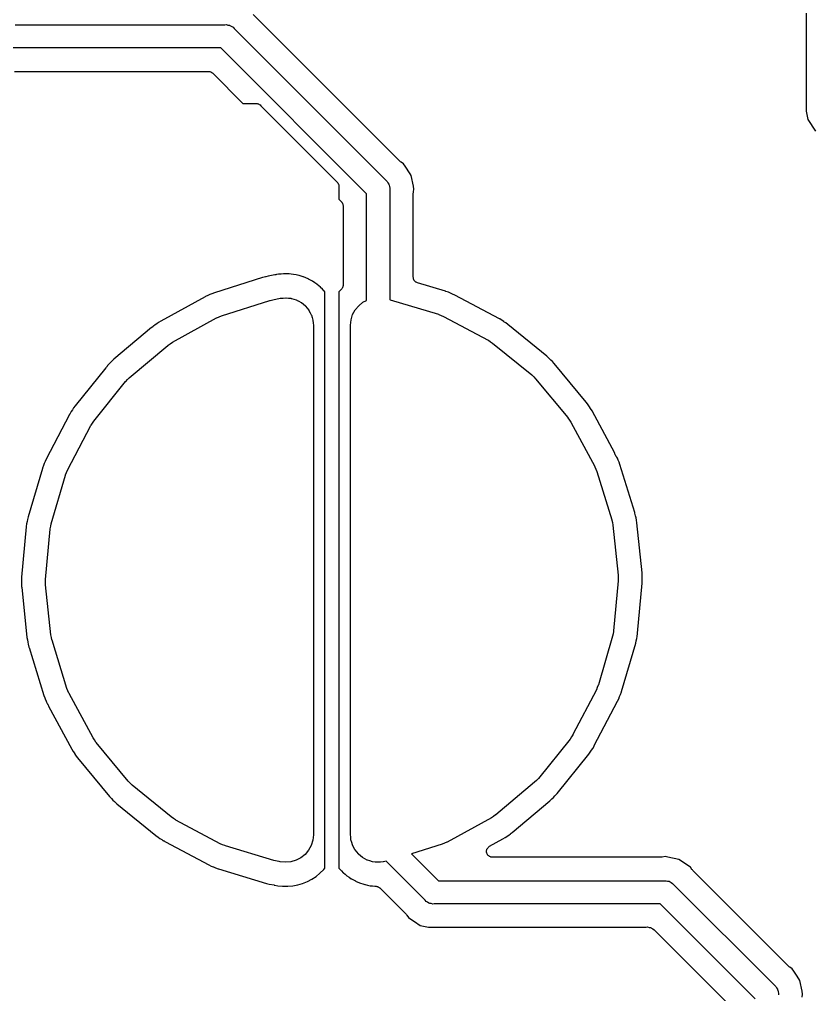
# Model space of a CAD drawing. Extents: x 40 to 174, y -137 to -40.
# Drawn here: x 84.85 to 101.94, y -116.11 to -95.04 of the extents above; entities that cross this region are included whole.
import ezdxf

# ---------------------------------------------------------------- set-up
doc = ezdxf.new("R2010")
doc.units = 0
doc.header["$MEASUREMENT"] = 0
doc.layers.add('BLACK', color=7, linetype='CONTINUOUS')

msp = doc.modelspace()

# ---------------------------------------------------------------- linework, layer by layer
at = {"layer": 'BLACK', "linetype": 'CONTINUOUS'}
for p, q in [((101.85, -94.0631), (101.85, -97.0149)), ((93.0744, -98.1024), (89.8976, -94.9256)), ((84.754, -95.15), (89.2891, -95.15)), ((89.2891, -95.15), (89.3221, -95.1471)), ((89.3221, -95.1471), (89.3542, -95.1557)), ((89.3542, -95.1557), (89.3868, -95.1615)), ((89.3868, -95.1615), (89.3965, -95.167)), ((89.3965, -95.167), (89.4073, -95.1699)), ((89.4073, -95.1699), (89.4344, -95.1889)), ((89.4344, -95.1889), (89.4632, -95.2055)), ((89.4632, -95.2055), (89.4845, -95.2309)), ((89.4845, -95.2309), (92.7691, -98.5155)), ((89.1964, -95.65), (84.6613, -95.65)), ((92.35, -98.8036), (89.1964, -95.65)), ((84.7376, -96.158), (88.9334, -96.158)), ((88.9334, -96.158), (88.9389, -96.159)), ((88.9389, -96.159), (88.9445, -96.1585)), ((88.9445, -96.1585), (88.9605, -96.1628)), ((88.9605, -96.1628), (88.9769, -96.1657)), ((88.9769, -96.1657), (88.9817, -96.1685)), ((88.9817, -96.1685), (88.9871, -96.1699)), ((88.9871, -96.1699), (89.0007, -96.1794)), ((89.0007, -96.1794), (89.0151, -96.1877)), ((89.0151, -96.1877), (89.0186, -96.192)), ((89.0186, -96.192), (89.0232, -96.1952)), ((89.0232, -96.1952), (89.678, -96.85)), ((89.678, -96.85), (89.9435, -96.85)), ((89.9435, -96.85), (89.9633, -96.8483)), ((89.9633, -96.8483), (89.9825, -96.8534)), ((89.9825, -96.8534), (90.0021, -96.8569)), ((90.0021, -96.8569), (90.0079, -96.8602)), ((90.0079, -96.8602), (90.0144, -96.862)), ((90.0144, -96.862), (90.0307, -96.8734)), ((90.0307, -96.8734), (90.0479, -96.8833)), ((90.0479, -96.8833), (90.0607, -96.8986)), ((90.0607, -96.8986), (91.7014, -98.5393)), ((101.85, -97.0149), (101.886, -97.1958)), ((101.886, -97.1958), (102.054, -97.4465)), ((93.0846, -98.1095), (93.0744, -98.1024)), ((93.0936, -98.1182), (93.0846, -98.1095)), ((93.1465, -98.1535), (93.0936, -98.1182)), ((93.1818, -98.2064), (93.1465, -98.1535)), ((93.2899, -98.3682), (93.1818, -98.2064)), ((93.1818, -98.2064), (93.1818, -98.2064)), ((93.314, -98.4042), (93.2899, -98.3682)), ((93.2899, -98.3682), (93.2899, -98.3682)), ((91.7014, -98.5393), (91.7167, -98.5521)), ((91.7167, -98.5521), (91.7266, -98.5693)), ((91.7266, -98.5693), (91.738, -98.5856)), ((91.738, -98.5856), (91.7398, -98.5921)), ((91.7398, -98.5921), (91.7431, -98.5979)), ((91.7431, -98.5979), (91.7466, -98.6175)), ((92.7691, -98.5155), (92.7945, -98.5368)), ((92.7945, -98.5368), (92.811, -98.5655)), ((92.811, -98.5655), (92.8301, -98.5927)), ((92.8301, -98.5927), (92.833, -98.6035)), ((92.833, -98.6035), (92.8385, -98.6132)), ((93.3604, -98.6376), (93.314, -98.4042)), ((91.7466, -98.6175), (91.7517, -98.6367)), ((91.7517, -98.6367), (91.75, -98.6565)), ((91.75, -98.6565), (91.75, -98.922)), ((92.35, -101.107), (92.35, -98.8036)), ((92.8385, -98.6132), (92.8443, -98.6458)), ((92.8443, -98.6458), (92.8529, -98.6779)), ((92.8529, -98.6779), (92.85, -98.7109)), ((92.85, -98.7109), (92.85, -101.09)), ((93.358, -98.7872), (93.3602, -98.7749)), ((93.358, -100.605), (93.358, -98.7872)), ((93.3602, -98.7749), (93.3604, -98.7624)), ((93.3728, -98.7), (93.3604, -98.6376)), ((93.3604, -98.6376), (93.3604, -98.6376)), ((93.3604, -98.7624), (93.3728, -98.7)), ((91.75, -98.922), (91.8048, -98.9768)), ((91.8048, -98.9768), (91.808, -98.9814)), ((91.808, -98.9814), (91.8123, -98.9849)), ((91.8123, -98.9849), (91.8206, -98.9993)), ((91.8206, -98.9993), (91.8301, -99.0129)), ((91.8301, -99.0129), (91.8315, -99.0183)), ((91.8315, -99.0183), (91.8343, -99.0231)), ((91.8343, -99.0231), (91.8372, -99.0395)), ((91.8372, -99.0395), (91.8415, -99.0555)), ((91.8415, -99.0555), (91.841, -99.0611)), ((91.841, -99.0611), (91.842, -99.0666)), ((91.842, -99.0666), (91.842, -100.775)), ((90.0982, -100.614), (89.0614, -100.943)), ((90.1022, -100.613), (90.0982, -100.614)), ((90.1067, -100.612), (90.1022, -100.613)), ((90.1654, -100.597), (90.1067, -100.612)), ((90.1655, -100.597), (90.1654, -100.597)), ((90.1682, -100.596), (90.1655, -100.597)), ((90.1684, -100.596), (90.1682, -100.596)), ((90.1687, -100.596), (90.1684, -100.596)), ((90.2236, -100.582), (90.1687, -100.596)), ((90.366, -100.554), (90.2236, -100.582)), ((90.3689, -100.555), (90.366, -100.554)), ((90.3799, -100.553), (90.3689, -100.555)), ((90.3911, -100.552), (90.3799, -100.553)), ((90.3914, -100.552), (90.3911, -100.552)), ((90.4017, -100.548), (90.3914, -100.552)), ((90.4122, -100.546), (90.4017, -100.548)), ((90.4125, -100.546), (90.4122, -100.546)), ((90.4122, -100.546), (90.4122, -100.546)), ((90.4126, -100.546), (90.4125, -100.546)), ((90.4459, -100.542), (90.4126, -100.546)), ((90.4461, -100.542), (90.4459, -100.542)), ((90.4462, -100.542), (90.4461, -100.542)), ((90.4523, -100.541), (90.4462, -100.542)), ((90.5026, -100.537), (90.4523, -100.541)), ((90.503, -100.537), (90.5026, -100.537)), ((90.5035, -100.537), (90.503, -100.537)), ((90.5508, -100.532), (90.5035, -100.537)), ((90.5521, -100.532), (90.5508, -100.532)), ((90.5536, -100.532), (90.5521, -100.532)), ((90.5554, -100.532), (90.5536, -100.532)), ((90.6115, -100.533), (90.5554, -100.532)), ((90.612, -100.533), (90.6115, -100.533)), ((90.6125, -100.533), (90.612, -100.533)), ((90.6689, -100.533), (90.6125, -100.533)), ((90.6706, -100.533), (90.6689, -100.533)), ((90.6722, -100.534), (90.6706, -100.533)), ((90.6734, -100.534), (90.6722, -100.534)), ((90.7206, -100.539), (90.6734, -100.534)), ((90.7211, -100.539), (90.7206, -100.539)), ((90.7216, -100.539), (90.7211, -100.539)), ((90.7689, -100.544), (90.7216, -100.539)), ((90.7701, -100.544), (90.7689, -100.544)), ((90.7716, -100.544), (90.7701, -100.544)), ((90.7734, -100.544), (90.7716, -100.544)), ((90.8287, -100.556), (90.7734, -100.544)), ((90.8292, -100.556), (90.8287, -100.556)), ((90.8296, -100.556), (90.8292, -100.556)), ((90.8845, -100.568), (90.8296, -100.556)), ((90.8863, -100.568), (90.8845, -100.568)), ((90.8877, -100.569), (90.8863, -100.568)), ((90.8889, -100.569), (90.8877, -100.569)), ((90.9341, -100.584), (90.8889, -100.569)), ((90.9346, -100.584), (90.9341, -100.584)), ((90.9351, -100.584), (90.9346, -100.584)), ((90.9805, -100.598), (90.9351, -100.584)), ((90.9816, -100.598), (90.9805, -100.598)), ((90.9832, -100.599), (90.9816, -100.598)), ((90.9849, -100.599), (90.9832, -100.599)), ((91.0366, -100.621), (90.9849, -100.599)), ((91.0371, -100.622), (91.0366, -100.621)), ((91.0375, -100.622), (91.0371, -100.622)), ((91.0893, -100.644), (91.0375, -100.622)), ((91.0909, -100.644), (91.0893, -100.644)), ((91.0922, -100.645), (91.0909, -100.644)), ((91.0933, -100.646), (91.0922, -100.645)), ((91.135, -100.669), (91.0933, -100.646)), ((91.1355, -100.669), (91.135, -100.669)), ((91.1359, -100.669), (91.1355, -100.669)), ((91.1776, -100.692), (91.1359, -100.669)), ((91.1785, -100.692), (91.1776, -100.692)), ((91.1799, -100.693), (91.1785, -100.692)), ((91.1816, -100.694), (91.1799, -100.693)), ((91.2279, -100.726), (91.1816, -100.694)), ((93.3605, -100.619), (93.358, -100.605)), ((93.3614, -100.634), (93.3605, -100.619)), ((93.3643, -100.641), (93.3614, -100.634)), ((93.3657, -100.648), (93.3643, -100.641)), ((93.373, -100.661), (93.3657, -100.648)), ((93.3787, -100.674), (93.373, -100.661)), ((93.3839, -100.68), (93.3787, -100.674)), ((93.3877, -100.686), (93.3839, -100.68)), ((93.3989, -100.696), (93.3877, -100.686)), ((93.4089, -100.706), (93.3989, -100.696)), ((93.4157, -100.71), (93.4089, -100.706)), ((93.4215, -100.715), (93.4157, -100.71)), ((93.4352, -100.72), (93.4215, -100.715)), ((91.2284, -100.726), (91.2279, -100.726)), ((91.2287, -100.726), (91.2284, -100.726)), ((91.2755, -100.758), (91.2287, -100.726)), ((91.277, -100.759), (91.2755, -100.758)), ((91.278, -100.76), (91.277, -100.759)), ((91.279, -100.761), (91.278, -100.76)), ((91.3153, -100.791), (91.279, -100.761)), ((91.3157, -100.792), (91.3153, -100.791)), ((91.316, -100.792), (91.3157, -100.792)), ((91.3527, -100.822), (91.316, -100.792)), ((91.3535, -100.823), (91.3527, -100.822)), ((91.3546, -100.824), (91.3535, -100.823)), ((91.3561, -100.825), (91.3546, -100.824)), ((91.3953, -100.865), (91.3561, -100.825)), ((91.3957, -100.865), (91.3953, -100.865)), ((91.396, -100.866), (91.3957, -100.865)), ((91.4359, -100.906), (91.396, -100.866)), ((91.4372, -100.908), (91.4359, -100.906)), ((91.438, -100.909), (91.4372, -100.908)), ((91.4388, -100.91), (91.438, -100.909)), ((91.45, -100.924), (91.4388, -100.91)), ((91.45, -107.137), (91.45, -100.924)), ((91.7775, -100.892), (91.75, -100.924)), ((91.75, -100.924), (91.75, -113.376)), ((91.8039, -100.866), (91.7775, -100.892)), ((91.8075, -100.861), (91.8039, -100.866)), ((91.8123, -100.857), (91.8075, -100.861)), ((91.8203, -100.843), (91.8123, -100.857)), ((91.8295, -100.83), (91.8203, -100.843)), ((91.8312, -100.824), (91.8295, -100.83)), ((91.8343, -100.818), (91.8312, -100.824)), ((91.8371, -100.803), (91.8343, -100.818)), ((91.8414, -100.787), (91.8371, -100.803)), ((91.842, -100.775), (91.8409, -100.781)), ((91.8409, -100.781), (91.8414, -100.787)), ((93.4483, -100.726), (93.4352, -100.72)), ((94.0535, -100.909), (93.4483, -100.726)), ((94.0572, -100.91), (94.0535, -100.909)), ((94.0618, -100.911), (94.0572, -100.91)), ((94.1192, -100.932), (94.0618, -100.911)), ((88.8574, -101.03), (87.9042, -101.554)), ((88.8609, -101.028), (88.8574, -101.03)), ((88.8651, -101.026), (88.8609, -101.028)), ((88.9203, -101), (88.8651, -101.026)), ((88.9634, -100.982), (88.9203, -101)), ((88.9642, -100.982), (88.9634, -100.982)), ((88.9651, -100.981), (88.9642, -100.982)), ((89.008, -100.963), (88.9651, -100.981)), ((89.0614, -100.943), (89.008, -100.963)), ((89.2159, -101.44), (90.2558, -101.11)), ((90.2558, -101.11), (90.2638, -101.108)), ((90.2638, -101.108), (90.2929, -101.102)), ((90.2929, -101.102), (90.3212, -101.093)), ((90.3212, -101.093), (90.4839, -101.061)), ((90.4839, -101.061), (90.4874, -101.061)), ((90.4874, -101.061), (90.4876, -101.061)), ((90.4876, -101.061), (90.4877, -101.061)), ((90.4877, -101.061), (90.4922, -101.06)), ((90.4922, -101.06), (90.5483, -101.055)), ((90.5483, -101.055), (90.6042, -101.05)), ((90.6042, -101.05), (90.6065, -101.05)), ((90.6065, -101.05), (90.6088, -101.05)), ((90.6088, -101.05), (90.6648, -101.056)), ((90.6648, -101.056), (90.7206, -101.062)), ((90.7206, -101.062), (90.7229, -101.063)), ((90.7229, -101.063), (90.7252, -101.063)), ((90.7252, -101.063), (90.7788, -101.08)), ((90.7788, -101.08), (90.8325, -101.097)), ((90.8325, -101.097), (90.8346, -101.098)), ((90.8346, -101.098), (90.8368, -101.099)), ((90.8368, -101.099), (90.886, -101.126)), ((90.886, -101.126), (90.9355, -101.153)), ((92.2715, -101.148), (92.35, -101.107)), ((92.85, -101.09), (92.8587, -101.092)), ((92.8587, -101.092), (93.9032, -101.407)), ((94.1621, -100.951), (94.1192, -100.932)), ((94.163, -100.951), (94.1621, -100.951)), ((94.1637, -100.952), (94.163, -100.951)), ((94.2069, -100.969), (94.1637, -100.952)), ((94.2585, -100.994), (94.2069, -100.969)), ((95.219, -101.504), (94.2585, -100.994)), ((90.9355, -101.153), (90.9373, -101.154)), ((90.9373, -101.154), (90.9394, -101.155)), ((90.9394, -101.155), (90.9824, -101.191)), ((90.9824, -101.191), (91.0257, -101.227)), ((91.0257, -101.227), (91.0272, -101.229)), ((91.0272, -101.229), (91.029, -101.231)), ((91.029, -101.231), (91.0642, -101.274)), ((91.0642, -101.274), (91.0998, -101.318)), ((91.0998, -101.318), (91.1009, -101.32)), ((91.1009, -101.32), (91.1023, -101.322)), ((91.1023, -101.322), (91.1283, -101.372)), ((92.0485, -101.414), (92.1049, -101.311)), ((92.1049, -101.311), (92.1802, -101.221)), ((92.1802, -101.221), (92.2715, -101.148)), ((87.9042, -101.554), (87.8556, -101.584)), ((88.1523, -102.012), (89.1083, -101.486)), ((89.1083, -101.486), (89.1156, -101.482)), ((89.1156, -101.482), (89.1659, -101.462)), ((89.1659, -101.462), (89.2159, -101.44)), ((91.1283, -101.372), (91.1547, -101.421)), ((91.1547, -101.421), (91.1554, -101.424)), ((91.1554, -101.424), (91.1565, -101.426)), ((91.1565, -101.426), (91.1723, -101.479)), ((91.1723, -101.479), (91.1886, -101.533)), ((91.1886, -101.533), (91.1888, -101.536)), ((91.1888, -101.536), (91.1895, -101.538)), ((91.1895, -101.538), (91.1945, -101.594)), ((92.0001, -101.642), (92.0131, -101.525)), ((92.0131, -101.525), (92.0485, -101.414)), ((93.9032, -101.407), (93.9112, -101.41)), ((93.9112, -101.41), (93.9612, -101.431)), ((93.9612, -101.431), (94.0114, -101.452)), ((94.0114, -101.452), (94.9748, -101.964)), ((95.2223, -101.506), (95.219, -101.504)), ((95.2267, -101.508), (95.2223, -101.506)), ((95.2789, -101.54), (95.2267, -101.508)), ((95.3173, -101.566), (95.2789, -101.54)), ((87.7017, -101.696), (86.8877, -102.379)), ((87.7049, -101.695), (87.7017, -101.696)), ((87.7129, -101.688), (87.7049, -101.695)), ((87.7219, -101.683), (87.7129, -101.688)), ((87.7254, -101.68), (87.7219, -101.683)), ((87.7328, -101.671), (87.7254, -101.68)), ((87.7416, -101.664), (87.7328, -101.671)), ((87.742, -101.663), (87.7416, -101.664)), ((87.7768, -101.637), (87.742, -101.663)), ((87.8156, -101.612), (87.7768, -101.637)), ((87.8163, -101.611), (87.8156, -101.612)), ((87.8171, -101.611), (87.8163, -101.611)), ((87.8556, -101.584), (87.8171, -101.611)), ((91.1945, -101.594), (91.2, -101.65)), ((91.2, -101.65), (91.2, -112.65)), ((92, -101.65), (92.0001, -101.642)), ((92, -112.65), (92, -101.65)), ((95.3181, -101.567), (95.3173, -101.566)), ((95.3188, -101.567), (95.3181, -101.567)), ((95.3577, -101.593), (95.3188, -101.567)), ((95.4036, -101.627), (95.3577, -101.593)), ((96.2467, -102.315), (95.4036, -101.627)), ((94.9748, -101.964), (94.9822, -101.968)), ((94.9822, -101.968), (95.0271, -101.999)), ((87.2199, -102.78), (88.0556, -102.078)), ((88.0556, -102.078), (88.0621, -102.073)), ((88.0556, -102.078), (88.0556, -102.078)), ((88.0556, -102.078), (88.0556, -102.078)), ((88.0621, -102.073), (88.1074, -102.043)), ((88.1074, -102.043), (88.1523, -102.012)), ((95.0271, -101.999), (95.0723, -102.029)), ((95.0723, -102.029), (95.9179, -102.718)), ((86.8877, -102.379), (86.8459, -102.418)), ((96.2499, -102.317), (96.2467, -102.315)), ((96.2534, -102.32), (96.2499, -102.317)), ((96.2985, -102.362), (96.2534, -102.32)), ((96.3311, -102.395), (96.2985, -102.362)), ((96.3318, -102.395), (96.3311, -102.395)), ((96.3323, -102.396), (96.3318, -102.395)), ((96.3655, -102.429), (96.3323, -102.396)), ((86.7115, -102.563), (86.0508, -103.385)), ((86.7132, -102.561), (86.7115, -102.563)), ((86.7214, -102.557), (86.7132, -102.561)), ((86.7293, -102.547), (86.7214, -102.557)), ((86.7386, -102.538), (86.7293, -102.547)), ((86.7413, -102.535), (86.7386, -102.538)), ((86.7454, -102.527), (86.7413, -102.535)), ((86.7475, -102.524), (86.7454, -102.527)), ((86.7512, -102.519), (86.7475, -102.524)), ((86.7534, -102.513), (86.7512, -102.519)), ((86.7789, -102.485), (86.7534, -102.513)), ((86.8119, -102.452), (86.7789, -102.485)), ((86.8125, -102.452), (86.8119, -102.452)), ((86.8132, -102.451), (86.8125, -102.452)), ((86.8459, -102.418), (86.8132, -102.451)), ((96.4039, -102.471), (96.3655, -102.429)), ((97.0973, -103.309), (96.4039, -102.471)), ((87.1433, -102.857), (87.1819, -102.818)), ((87.1819, -102.818), (87.2199, -102.78)), ((95.9179, -102.718), (95.9243, -102.723)), ((95.9243, -102.723), (95.9624, -102.762)), ((95.9624, -102.762), (96.001, -102.801)), ((96.001, -102.801), (96.6965, -103.641)), ((86.4545, -103.714), (87.138, -102.863)), ((87.138, -102.863), (87.1433, -102.857)), ((87.138, -102.863), (87.138, -102.863)), ((87.138, -102.863), (87.138, -102.863)), ((86.0172, -103.431), (85.9917, -103.47)), ((86.0508, -103.385), (86.0172, -103.431)), ((97.0998, -103.312), (97.0973, -103.309)), ((97.1029, -103.316), (97.0998, -103.312)), ((97.1391, -103.365), (97.1029, -103.316)), ((97.1646, -103.404), (97.1391, -103.365)), ((97.1652, -103.405), (97.1646, -103.404)), ((97.1655, -103.406), (97.1652, -103.405)), ((97.1917, -103.445), (97.1655, -103.406)), ((97.2212, -103.493), (97.1917, -103.445)), ((85.9291, -103.57), (85.4252, -104.535)), ((85.931, -103.567), (85.9291, -103.57)), ((85.9291, -103.57), (85.9291, -103.57)), ((85.9331, -103.563), (85.931, -103.567)), ((85.9646, -103.51), (85.9331, -103.563)), ((85.9907, -103.472), (85.9646, -103.51)), ((85.9911, -103.471), (85.9907, -103.472)), ((85.9917, -103.47), (85.9911, -103.471)), ((96.6965, -103.641), (96.7018, -103.648)), ((96.7018, -103.648), (96.7316, -103.693)), ((97.714, -104.405), (97.2212, -103.493)), ((85.885, -104.778), (86.3903, -103.811)), ((86.3903, -103.811), (86.3943, -103.804)), ((86.3943, -103.804), (86.4247, -103.759)), ((86.4247, -103.759), (86.4545, -103.714)), ((96.7316, -103.693), (96.762, -103.738)), ((96.762, -103.738), (97.2809, -104.698)), ((97.7138, -104.408), (97.714, -104.405)), ((97.7176, -104.422), (97.7138, -104.408)), ((97.7197, -104.436), (97.7176, -104.422)), ((97.7213, -104.439), (97.7197, -104.436)), ((97.7236, -104.443), (97.7213, -104.439)), ((97.7213, -104.439), (97.7213, -104.439)), ((97.7257, -104.45), (97.7236, -104.443)), ((97.7276, -104.454), (97.7257, -104.45)), ((97.7356, -104.465), (97.7276, -104.454)), ((97.742, -104.478), (97.7356, -104.465)), ((97.7483, -104.483), (97.742, -104.478)), ((97.7533, -104.49), (97.7483, -104.483)), ((97.76, -104.495), (97.7533, -104.49)), ((97.7687, -104.513), (97.76, -104.495)), ((85.365, -104.674), (85.3443, -104.732)), ((85.3831, -104.631), (85.365, -104.674)), ((85.3832, -104.63), (85.3831, -104.631)), ((85.3837, -104.63), (85.3832, -104.63)), ((85.4012, -104.586), (85.3837, -104.63)), ((85.4252, -104.535), (85.4012, -104.586)), ((97.2809, -104.698), (97.281, -104.698)), ((97.281, -104.698), (97.281, -104.698)), ((97.281, -104.698), (97.2849, -104.705)), ((97.2849, -104.705), (97.3053, -104.756)), ((97.7861, -104.557), (97.7687, -104.513)), ((97.7866, -104.557), (97.7861, -104.557)), ((97.7868, -104.558), (97.7866, -104.557)), ((97.8049, -104.601), (97.7868, -104.558)), ((97.8244, -104.655), (97.8049, -104.601)), ((98.1461, -105.694), (97.8244, -104.655)), ((85.3418, -104.74), (85.0348, -105.784)), ((85.343, -104.736), (85.3418, -104.74)), ((85.3443, -104.732), (85.343, -104.736)), ((85.5332, -105.934), (85.8411, -104.887)), ((85.8411, -104.887), (85.8435, -104.879)), ((85.8435, -104.879), (85.8646, -104.829)), ((85.8646, -104.829), (85.885, -104.778)), ((97.3053, -104.756), (97.3263, -104.806)), ((97.3263, -104.806), (97.649, -105.848)), ((98.1473, -105.698), (98.1461, -105.694)), ((98.1487, -105.702), (98.1473, -105.698)), ((98.1633, -105.762), (98.1487, -105.702)), ((98.172, -105.807), (98.1633, -105.762)), ((85.0029, -105.932), (84.9938, -105.993)), ((85.0122, -105.887), (85.0029, -105.932)), ((85.0123, -105.886), (85.0122, -105.887)), ((85.0126, -105.885), (85.0123, -105.886)), ((85.0213, -105.839), (85.0126, -105.885)), ((85.0348, -105.784), (85.0213, -105.839)), ((85.523, -105.987), (85.5332, -105.934)), ((97.649, -105.848), (97.6515, -105.856)), ((97.6515, -105.856), (97.6617, -105.909)), ((97.6617, -105.909), (97.6726, -105.963)), ((97.6726, -105.963), (97.7867, -107.048)), ((98.1724, -105.808), (98.172, -105.807)), ((98.1724, -105.809), (98.1724, -105.808)), ((98.1818, -105.855), (98.1724, -105.809)), ((98.1905, -105.911), (98.1818, -105.855)), ((98.3043, -106.993), (98.1905, -105.911)), ((84.9929, -106.002), (84.8944, -107.085)), ((84.9933, -105.998), (84.9929, -106.002)), ((84.9938, -105.993), (84.9933, -105.998)), ((85.4124, -107.135), (85.5112, -106.049)), ((85.5112, -106.049), (85.512, -106.04)), ((85.512, -106.04), (85.523, -105.987)), ((98.3047, -106.997), (98.3043, -106.993)), ((98.3052, -107.002), (98.3047, -106.997)), ((98.308, -107.063), (98.3052, -107.002)), ((84.8944, -107.085), (84.892, -107.142)), ((84.892, -107.142), (84.8924, -107.189)), ((84.8924, -107.19), (84.892, -107.237)), ((84.892, -107.237), (84.8948, -107.298)), ((84.8924, -107.189), (84.8922, -107.19)), ((84.8922, -107.19), (84.8924, -107.19)), ((85.4128, -107.19), (85.4124, -107.135)), ((85.4124, -107.244), (85.4128, -107.19)), ((85.4133, -107.252), (85.4124, -107.244)), ((91.45, -113.376), (91.45, -107.137)), ((91.45, -107.137), (91.45, -107.137)), ((97.7876, -107.165), (97.6888, -108.251)), ((97.7867, -107.048), (97.7876, -107.056)), ((97.7876, -107.056), (97.7872, -107.11)), ((97.7872, -107.11), (97.7876, -107.165)), ((98.2071, -108.298), (98.3056, -107.215)), ((98.3056, -107.215), (98.308, -107.158)), ((98.3076, -107.11), (98.308, -107.063)), ((98.3076, -107.111), (98.3078, -107.11)), ((98.3078, -107.11), (98.3076, -107.11)), ((98.308, -107.158), (98.3076, -107.111)), ((84.8948, -107.298), (84.8953, -107.303)), ((84.8953, -107.303), (84.8957, -107.307)), ((84.8957, -107.307), (85.0095, -108.389)), ((85.5274, -108.337), (85.4133, -107.252)), ((97.688, -108.26), (97.677, -108.313)), ((97.6888, -108.251), (97.688, -108.26)), ((98.2062, -108.307), (98.2067, -108.302)), ((98.2067, -108.302), (98.2071, -108.298)), ((85.0095, -108.389), (85.0182, -108.445)), ((85.0182, -108.445), (85.0276, -108.491)), ((85.0276, -108.491), (85.0277, -108.492)), ((85.0277, -108.492), (85.028, -108.493)), ((85.028, -108.493), (85.0367, -108.538)), ((85.5383, -108.391), (85.5274, -108.337)), ((85.5485, -108.444), (85.5383, -108.391)), ((85.551, -108.452), (85.5485, -108.444)), ((85.8737, -109.494), (85.551, -108.452)), ((97.6668, -108.366), (97.3589, -109.413)), ((97.677, -108.313), (97.6668, -108.366)), ((98.1652, -108.516), (98.1787, -108.461)), ((98.1787, -108.461), (98.1874, -108.415)), ((98.1874, -108.415), (98.1877, -108.414)), ((98.1877, -108.414), (98.1878, -108.413)), ((98.1878, -108.413), (98.1971, -108.368)), ((98.1971, -108.368), (98.2062, -108.307)), ((85.0367, -108.538), (85.0513, -108.598)), ((85.0513, -108.598), (85.0526, -108.602)), ((85.0526, -108.602), (85.0539, -108.606)), ((85.0539, -108.606), (85.3756, -109.645)), ((97.8582, -109.56), (98.1652, -108.516)), ((85.8947, -109.544), (85.8737, -109.494)), ((85.9151, -109.595), (85.8947, -109.544)), ((97.315, -109.522), (96.8097, -110.489)), ((97.3354, -109.471), (97.315, -109.522)), ((97.3565, -109.421), (97.3354, -109.471)), ((97.3589, -109.413), (97.3565, -109.421)), ((97.8557, -109.568), (97.8571, -109.564)), ((97.8571, -109.564), (97.8582, -109.56)), ((85.3756, -109.645), (85.3951, -109.699)), ((85.3951, -109.699), (85.4132, -109.742)), ((85.4132, -109.742), (85.4134, -109.743)), ((85.4134, -109.743), (85.4139, -109.743)), ((85.4139, -109.743), (85.4313, -109.787)), ((85.919, -109.602), (85.9151, -109.595)), ((86.438, -110.562), (85.919, -109.602)), ((85.919, -109.602), (85.919, -109.602)), ((85.919, -109.602), (85.919, -109.602)), ((97.271, -110.729), (97.7748, -109.765)), ((97.7748, -109.765), (97.7988, -109.714)), ((97.7988, -109.714), (97.8163, -109.67)), ((97.8163, -109.67), (97.8167, -109.67)), ((97.8167, -109.67), (97.8169, -109.669)), ((97.8169, -109.669), (97.835, -109.626)), ((97.835, -109.626), (97.8557, -109.568)), ((85.4313, -109.787), (85.4474, -109.821)), ((85.4474, -109.821), (85.4523, -109.825)), ((85.4523, -109.825), (85.4568, -109.834)), ((85.4568, -109.834), (85.4629, -109.841)), ((85.4629, -109.841), (85.4651, -109.845)), ((85.4651, -109.845), (85.4691, -109.857)), ((85.4691, -109.857), (85.4749, -109.867)), ((85.4749, -109.867), (85.4764, -109.877)), ((85.4764, -109.877), (85.4766, -109.878)), ((85.4766, -109.878), (85.9788, -110.807)), ((86.4684, -110.607), (86.438, -110.562)), ((86.4982, -110.652), (86.4684, -110.607)), ((96.7455, -110.586), (96.062, -111.437)), ((96.7753, -110.541), (96.7455, -110.586)), ((96.8057, -110.496), (96.7753, -110.541)), ((96.8097, -110.489), (96.8057, -110.496)), ((85.9788, -110.807), (86.0083, -110.855)), ((86.5035, -110.659), (86.4982, -110.652)), ((87.199, -111.499), (86.5035, -110.659)), ((97.1828, -110.869), (97.2083, -110.83)), ((97.2083, -110.83), (97.2089, -110.829)), ((97.2089, -110.829), (97.2093, -110.828)), ((97.2093, -110.828), (97.2354, -110.79)), ((97.2354, -110.79), (97.2668, -110.737)), ((97.2668, -110.737), (97.269, -110.733)), ((97.269, -110.733), (97.271, -110.729)), ((86.0083, -110.855), (86.0344, -110.894)), ((86.0344, -110.894), (86.0348, -110.895)), ((86.0348, -110.895), (86.0354, -110.896)), ((86.0354, -110.896), (86.0609, -110.935)), ((86.0609, -110.935), (86.0971, -110.984)), ((86.0971, -110.984), (86.1, -110.988)), ((86.1, -110.988), (86.1028, -110.991)), ((86.1028, -110.991), (86.7961, -111.829)), ((96.4677, -111.763), (97.1492, -110.915)), ((97.1492, -110.915), (97.1828, -110.869)), ((96.0567, -111.443), (96.0181, -111.482)), ((96.062, -111.437), (96.0567, -111.443)), ((87.2376, -111.538), (87.199, -111.499)), ((87.2757, -111.577), (87.2376, -111.538)), ((87.2821, -111.582), (87.2757, -111.577)), ((88.1277, -112.271), (87.2821, -111.582)), ((95.9801, -111.52), (95.1444, -112.222)), ((96.0181, -111.482), (95.9801, -111.52)), ((86.7961, -111.829), (86.8345, -111.871)), ((86.8345, -111.871), (86.8677, -111.904)), ((96.3123, -111.921), (96.3541, -111.882)), ((96.3541, -111.882), (96.3868, -111.849)), ((96.3868, -111.849), (96.3875, -111.848)), ((96.3875, -111.848), (96.388, -111.848)), ((96.388, -111.848), (96.4211, -111.815)), ((96.4211, -111.815), (96.4621, -111.77)), ((96.4621, -111.77), (96.4651, -111.766)), ((96.4651, -111.766), (96.4677, -111.763)), ((86.8677, -111.904), (86.8682, -111.905)), ((86.8682, -111.905), (86.8689, -111.905)), ((86.8689, -111.905), (86.9015, -111.938)), ((86.9015, -111.938), (86.9466, -111.98)), ((86.9466, -111.98), (86.9502, -111.983)), ((86.9502, -111.983), (86.9535, -111.985)), ((86.9535, -111.985), (87.7964, -112.673)), ((95.4983, -112.604), (96.3123, -111.921)), ((88.1729, -112.302), (88.1277, -112.271)), ((88.2178, -112.332), (88.1729, -112.302)), ((95.0477, -112.288), (94.0917, -112.814)), ((95.0926, -112.257), (95.0477, -112.288)), ((95.1379, -112.227), (95.0926, -112.257)), ((95.1444, -112.222), (95.1379, -112.227)), ((95.1444, -112.222), (95.1444, -112.222)), ((95.1444, -112.222), (95.1444, -112.222)), ((88.2252, -112.336), (88.2178, -112.332)), ((89.1886, -112.848), (88.2252, -112.336)), ((88.2252, -112.336), (88.2252, -112.336)), ((88.2252, -112.336), (88.2252, -112.336)), ((87.7964, -112.673), (87.8423, -112.707)), ((87.8423, -112.707), (87.8812, -112.733)), ((91.1999, -112.658), (91.1869, -112.775)), ((91.2, -112.65), (91.1999, -112.658)), ((92.0055, -112.706), (92, -112.65)), ((92.0105, -112.762), (92.0055, -112.706)), ((95.2958, -112.746), (95.3444, -112.716)), ((95.3444, -112.716), (95.3829, -112.689)), ((95.3829, -112.689), (95.3837, -112.689)), ((95.3837, -112.689), (95.3844, -112.688)), ((95.3844, -112.688), (95.4232, -112.663)), ((95.4232, -112.663), (95.458, -112.637)), ((95.458, -112.637), (95.4584, -112.636)), ((95.4584, -112.636), (95.4672, -112.629)), ((95.4672, -112.629), (95.4746, -112.62)), ((95.4746, -112.62), (95.4781, -112.617)), ((95.4781, -112.617), (95.4871, -112.612)), ((95.4871, -112.612), (95.4951, -112.605)), ((95.4951, -112.605), (95.4983, -112.604)), ((87.8812, -112.733), (87.8818, -112.733)), ((87.8818, -112.733), (87.8827, -112.733)), ((87.8827, -112.733), (87.9211, -112.76)), ((87.9211, -112.76), (87.9484, -112.776)), ((87.9484, -112.776), (87.9502, -112.778)), ((87.9502, -112.778), (87.9524, -112.779)), ((87.9524, -112.779), (87.9592, -112.783)), ((87.9592, -112.783), (87.9619, -112.785)), ((87.9619, -112.785), (87.9619, -112.785)), ((87.9619, -112.785), (87.9667, -112.787)), ((87.9667, -112.787), (87.9749, -112.789)), ((87.9749, -112.789), (87.9789, -112.791)), ((87.9789, -112.791), (87.9894, -112.799)), ((87.9894, -112.799), (88.0009, -112.805)), ((88.0009, -112.805), (88.0028, -112.807)), ((88.0028, -112.807), (88.9415, -113.306)), ((89.2388, -112.869), (89.1886, -112.848)), ((89.2888, -112.89), (89.2388, -112.869)), ((89.2968, -112.893), (89.2888, -112.89)), ((90.3413, -113.208), (89.2968, -112.893)), ((91.1515, -112.886), (91.0951, -112.989)), ((91.1869, -112.775), (91.1515, -112.886)), ((92.0112, -112.764), (92.0105, -112.762)), ((92.0114, -112.767), (92.0112, -112.764)), ((92.0277, -112.82), (92.0114, -112.767)), ((92.0435, -112.874), (92.0277, -112.82)), ((92.0446, -112.876), (92.0435, -112.874)), ((92.0453, -112.879), (92.0446, -112.876)), ((92.0717, -112.928), (92.0453, -112.879)), ((92.0977, -112.978), (92.0717, -112.928)), ((93.9841, -112.86), (93.3231, -113.07)), ((94.0341, -112.838), (93.9841, -112.86)), ((94.0844, -112.818), (94.0341, -112.838)), ((94.0917, -112.814), (94.0844, -112.818)), ((94.9674, -112.942), (94.9738, -112.931)), ((94.9738, -112.931), (94.9814, -112.925)), ((94.9814, -112.925), (94.9877, -112.918)), ((94.9877, -112.918), (94.9985, -112.911)), ((94.9985, -112.911), (95.0082, -112.904)), ((95.0082, -112.904), (95.2958, -112.746)), ((91.0198, -113.079), (90.9285, -113.152)), ((91.0951, -112.989), (91.0198, -113.079)), ((92.0991, -112.98), (92.0977, -112.978)), ((92.1002, -112.982), (92.0991, -112.98)), ((92.1358, -113.026), (92.1002, -112.982)), ((92.171, -113.069), (92.1358, -113.026)), ((92.1728, -113.071), (92.171, -113.069)), ((92.1743, -113.073), (92.1728, -113.071)), ((92.2176, -113.109), (92.1743, -113.073)), ((92.2606, -113.145), (92.2176, -113.109)), ((92.2627, -113.146), (92.2606, -113.145)), ((92.2645, -113.147), (92.2627, -113.146)), ((92.314, -113.174), (92.2645, -113.147)), ((93.3231, -113.07), (93.9036, -113.65)), ((94.9424, -113.012), (94.9443, -113.003)), ((94.9443, -113.025), (94.9424, -113.012)), ((94.9443, -112.993), (94.9485, -112.981)), ((94.9443, -113.003), (94.9443, -112.993)), ((94.9443, -113.037), (94.9443, -113.025)), ((94.9476, -113.046), (94.9443, -113.037)), ((94.9491, -113.056), (94.9476, -113.046)), ((94.9485, -112.981), (94.9509, -112.969)), ((94.9551, -113.067), (94.9491, -113.056)), ((94.9509, -112.969), (94.956, -112.961)), ((94.9594, -113.078), (94.9551, -113.067)), ((94.956, -112.961), (94.9594, -112.951)), ((94.9594, -112.951), (94.9674, -112.942)), ((94.9657, -113.086), (94.9594, -113.078)), ((94.9704, -113.095), (94.9657, -113.086)), ((94.9797, -113.103), (94.9704, -113.095)), ((94.9877, -113.112), (94.9797, -113.103)), ((94.9962, -113.117), (94.9877, -113.112)), ((95.0036, -113.124), (94.9962, -113.117)), ((95.0152, -113.128), (95.0036, -113.124)), ((95.0259, -113.134), (95.0152, -113.128)), ((95.0356, -113.136), (95.0259, -113.134)), ((95.0447, -113.14), (95.0356, -113.136)), ((95.0571, -113.14), (95.0447, -113.14)), ((95.0694, -113.142), (95.0571, -113.14)), ((98.7128, -113.142), (95.0694, -113.142)), ((98.7251, -113.14), (98.7128, -113.142)), ((98.7376, -113.14), (98.7251, -113.14)), ((98.8, -113.127), (98.7376, -113.14)), ((98.8624, -113.14), (98.8, -113.127)), ((99.0958, -113.186), (98.8624, -113.14)), ((98.8624, -113.14), (98.8624, -113.14)), ((88.9415, -113.306), (88.9931, -113.331)), ((88.9931, -113.331), (89.0363, -113.348)), ((89.0363, -113.348), (89.037, -113.349)), ((89.037, -113.349), (89.0379, -113.349)), ((89.0379, -113.349), (89.0808, -113.368)), ((90.4562, -113.231), (90.3413, -113.208)), ((90.4574, -113.231), (90.4562, -113.231)), ((90.4794, -113.238), (90.4574, -113.231)), ((90.5958, -113.25), (90.4794, -113.238)), ((90.7124, -113.239), (90.5958, -113.25)), ((90.8248, -113.206), (90.7124, -113.239)), ((90.9285, -113.152), (90.8248, -113.206)), ((92.3632, -113.201), (92.314, -113.174)), ((92.3654, -113.202), (92.3632, -113.201)), ((92.3675, -113.203), (92.3654, -113.202)), ((92.4212, -113.22), (92.3675, -113.203)), ((92.4748, -113.237), (92.4212, -113.22)), ((92.4771, -113.237), (92.4748, -113.237)), ((92.4794, -113.238), (92.4771, -113.237)), ((92.5352, -113.244), (92.4794, -113.238)), ((92.5911, -113.25), (92.5352, -113.244)), ((92.5935, -113.25), (92.5911, -113.25)), ((92.5958, -113.25), (92.5935, -113.25)), ((92.6517, -113.245), (92.5958, -113.25)), ((92.7078, -113.24), (92.6517, -113.245)), ((92.7123, -113.239), (92.7078, -113.24)), ((92.7124, -113.239), (92.7123, -113.239)), ((92.7126, -113.239), (92.7124, -113.239)), ((92.7161, -113.239), (92.7126, -113.239)), ((92.7737, -113.227), (92.7161, -113.239)), ((93.6155, -114.069), (92.7737, -113.227)), ((99.3465, -113.354), (99.0958, -113.186)), ((99.3818, -113.406), (99.3465, -113.354)), ((89.0808, -113.368), (89.1382, -113.389)), ((89.1382, -113.389), (89.1428, -113.39)), ((89.1428, -113.39), (89.1464, -113.391)), ((89.1464, -113.391), (90.188, -113.706)), ((91.1641, -113.616), (91.2595, -113.554)), ((91.2595, -113.554), (91.3411, -113.488)), ((91.3411, -113.488), (91.4225, -113.408)), ((91.4225, -113.408), (91.45, -113.376)), ((91.75, -113.376), (91.7612, -113.39)), ((91.7612, -113.39), (91.7621, -113.391)), ((91.7621, -113.391), (91.763, -113.393)), ((91.763, -113.393), (91.7641, -113.394)), ((91.7641, -113.394), (91.8038, -113.434)), ((91.8038, -113.434), (91.8041, -113.434)), ((91.8041, -113.434), (91.8045, -113.435)), ((91.8045, -113.435), (91.8438, -113.475)), ((91.8438, -113.475), (91.8452, -113.476)), ((91.8452, -113.476), (91.8465, -113.477)), ((91.8465, -113.477), (91.8473, -113.478)), ((91.8473, -113.478), (91.8838, -113.508)), ((91.8838, -113.508), (91.8842, -113.508)), ((91.8842, -113.508), (91.8846, -113.509)), ((91.8846, -113.509), (91.921, -113.539)), ((91.921, -113.539), (91.9221, -113.54)), ((91.9221, -113.54), (91.9232, -113.541)), ((91.9232, -113.541), (91.9245, -113.542)), ((91.9245, -113.542), (91.9712, -113.574)), ((99.3905, -113.415), (99.3818, -113.406)), ((99.3976, -113.426), (99.3905, -113.415)), ((101.474, -115.502), (99.3976, -113.426)), ((90.188, -113.706), (90.2433, -113.719)), ((90.2433, -113.719), (90.349, -113.74)), ((90.349, -113.74), (90.353, -113.741)), ((90.353, -113.741), (90.3595, -113.742)), ((90.3595, -113.742), (90.3662, -113.743)), ((90.3662, -113.743), (90.4311, -113.756)), ((90.4311, -113.756), (90.5352, -113.767)), ((90.5352, -113.767), (90.6492, -113.768)), ((90.6492, -113.768), (90.7534, -113.758)), ((90.7534, -113.758), (90.8653, -113.737)), ((90.8653, -113.737), (90.9658, -113.707)), ((90.9658, -113.707), (91.0714, -113.665)), ((91.0714, -113.665), (91.1641, -113.616)), ((91.9712, -113.574), (91.9715, -113.574)), ((91.9715, -113.574), (91.972, -113.574)), ((91.972, -113.574), (92.0184, -113.606)), ((92.0184, -113.606), (92.0199, -113.607)), ((92.0199, -113.607), (92.0214, -113.607)), ((92.0214, -113.607), (92.0224, -113.608)), ((92.0224, -113.608), (92.0642, -113.631)), ((92.0642, -113.631), (92.0646, -113.631)), ((92.0646, -113.631), (92.0651, -113.631)), ((92.0651, -113.631), (92.1067, -113.654)), ((92.1067, -113.654), (92.1078, -113.655)), ((92.1078, -113.655), (92.1091, -113.655)), ((92.1091, -113.655), (92.1107, -113.656)), ((92.1107, -113.656), (92.1625, -113.678)), ((92.1625, -113.678), (92.1629, -113.678)), ((92.1629, -113.678), (92.1634, -113.679)), ((92.1634, -113.679), (92.2151, -113.701)), ((92.2151, -113.701), (92.2168, -113.701)), ((92.2168, -113.701), (92.2184, -113.702)), ((92.2184, -113.702), (92.2195, -113.702)), ((92.2195, -113.702), (92.2649, -113.716)), ((92.2649, -113.716), (92.2654, -113.716)), ((92.2654, -113.716), (92.2659, -113.716)), ((92.2659, -113.716), (92.3111, -113.731)), ((92.3111, -113.731), (92.3123, -113.731)), ((92.3123, -113.731), (92.3137, -113.732)), ((92.3137, -113.732), (92.3155, -113.732)), ((92.3155, -113.732), (92.3704, -113.744)), ((92.3704, -113.744), (92.3708, -113.744)), ((92.3708, -113.744), (92.3713, -113.744)), ((92.3713, -113.744), (92.4266, -113.756)), ((92.4266, -113.756), (92.4284, -113.756)), ((92.4284, -113.756), (92.4299, -113.756)), ((92.4299, -113.756), (92.4311, -113.756)), ((92.4311, -113.756), (92.4784, -113.761)), ((92.4784, -113.761), (92.4789, -113.761)), ((92.4789, -113.761), (92.4794, -113.761)), ((92.4794, -113.761), (92.5266, -113.766)), ((92.5266, -113.766), (92.5278, -113.766)), ((92.5278, -113.766), (92.5294, -113.767)), ((92.5294, -113.767), (92.5311, -113.767)), ((92.5311, -113.767), (92.5433, -113.767)), ((92.5433, -113.767), (92.5483, -113.768)), ((92.5483, -113.768), (92.5535, -113.767)), ((92.5535, -113.767), (92.5699, -113.772)), ((92.5699, -113.772), (92.5867, -113.775)), ((92.5867, -113.775), (92.5911, -113.778)), ((92.5911, -113.778), (92.5961, -113.779)), ((92.5961, -113.779), (92.61, -113.789)), ((93.9036, -113.65), (98.7891, -113.65)), ((98.7891, -113.65), (98.8221, -113.647)), ((98.8221, -113.647), (98.8542, -113.656)), ((98.8542, -113.656), (98.8868, -113.661)), ((98.8868, -113.661), (98.8965, -113.667)), ((98.8965, -113.667), (98.9073, -113.67)), ((98.9073, -113.67), (98.9344, -113.689)), ((98.9344, -113.689), (98.9632, -113.706)), ((98.9632, -113.706), (98.9845, -113.731)), ((98.9845, -113.731), (101.169, -115.916)), ((92.61, -113.789), (92.6247, -113.797)), ((92.6247, -113.797), (92.628, -113.801)), ((92.628, -113.801), (92.6322, -113.804)), ((92.6322, -113.804), (93.2024, -114.374)), ((93.6368, -114.094), (93.6155, -114.069)), ((93.6655, -114.111), (93.6368, -114.094)), ((93.6927, -114.13), (93.6655, -114.111)), ((93.7035, -114.133), (93.6927, -114.13)), ((93.7132, -114.139), (93.7035, -114.133)), ((93.7458, -114.144), (93.7132, -114.139)), ((93.7779, -114.153), (93.7458, -114.144)), ((93.8109, -114.15), (93.7779, -114.153)), ((98.6964, -114.15), (93.8109, -114.15)), ((100.75, -116.204), (98.6964, -114.15)), ((93.2024, -114.374), (93.2095, -114.385)), ((93.2095, -114.385), (93.2182, -114.394)), ((93.2182, -114.394), (93.2535, -114.446)), ((93.2535, -114.446), (93.3064, -114.482)), ((93.3064, -114.482), (93.3822, -114.532)), ((93.3822, -114.532), (93.3822, -114.532)), ((93.3822, -114.532), (93.5042, -114.614)), ((93.5042, -114.614), (93.6851, -114.65)), ((93.6851, -114.65), (98.3891, -114.65)), ((98.3891, -114.65), (98.4221, -114.647)), ((98.4221, -114.647), (98.4542, -114.656)), ((98.4542, -114.656), (98.4868, -114.661)), ((98.4868, -114.661), (98.4965, -114.667)), ((98.4965, -114.667), (98.5073, -114.67)), ((98.5073, -114.67), (98.5344, -114.689)), ((98.5344, -114.689), (98.5632, -114.706)), ((98.5632, -114.706), (98.5845, -114.731)), ((98.5845, -114.731), (100.169, -116.316)), ((101.485, -115.51), (101.474, -115.502)), ((101.494, -115.518), (101.485, -115.51)), ((101.546, -115.554), (101.494, -115.518)), ((101.582, -115.606), (101.546, -115.554)), ((101.653, -115.713), (101.582, -115.606)), ((101.582, -115.606), (101.582, -115.606)), ((101.714, -115.804), (101.653, -115.713)), ((101.653, -115.713), (101.653, -115.713)), ((101.76, -116.038), (101.714, -115.804)), ((101.169, -115.916), (101.194, -115.937)), ((101.194, -115.937), (101.211, -115.966)), ((101.211, -115.966), (101.23, -115.993)), ((101.23, -115.993), (101.233, -116.004)), ((101.233, -116.004), (101.239, -116.013)), ((101.239, -116.013), (101.244, -116.046)), ((101.244, -116.046), (101.253, -116.078)), ((101.253, -116.078), (101.25, -116.111)), ((101.773, -116.1), (101.76, -116.038)), ((101.76, -116.038), (101.76, -116.038)), ((101.76, -116.162), (101.773, -116.1))]:
    msp.add_line(p, q, dxfattribs=at)

doc.saveas('drawing.dxf')
